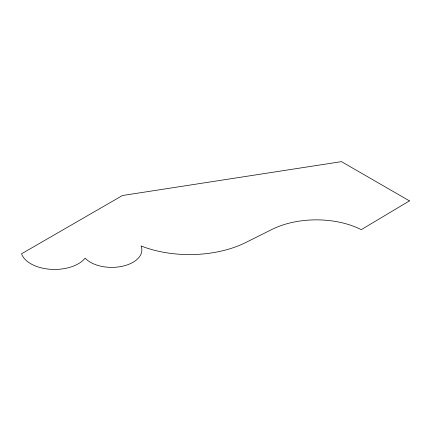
<?xml version="1.0" encoding="UTF-8"?>
<svg xmlns="http://www.w3.org/2000/svg" width="431" height="431" viewBox="0 0 431 431"><rect width="100%" height="100%" fill="white"/><g stroke="black" fill="none" stroke-linecap="round" stroke-linejoin="round"><path stroke-width="0.65" d="M409.45 200.878L361.248 229.664A67.78 39.135 0 0 0 272.026 229.4L245.869 242.47A86.103 49.71 0 0 1 141.039 245.956A30.122 17.391 0 0 1 122.388 266.256A30.122 17.391 0 0 1 85.144 258.158A33.672 19.438 0 0 1 50.589 269.305A33.672 19.438 0 0 1 21.55 253.778L122.463 195.518L341.481 161.636L409.45 200.878"/></g></svg>
